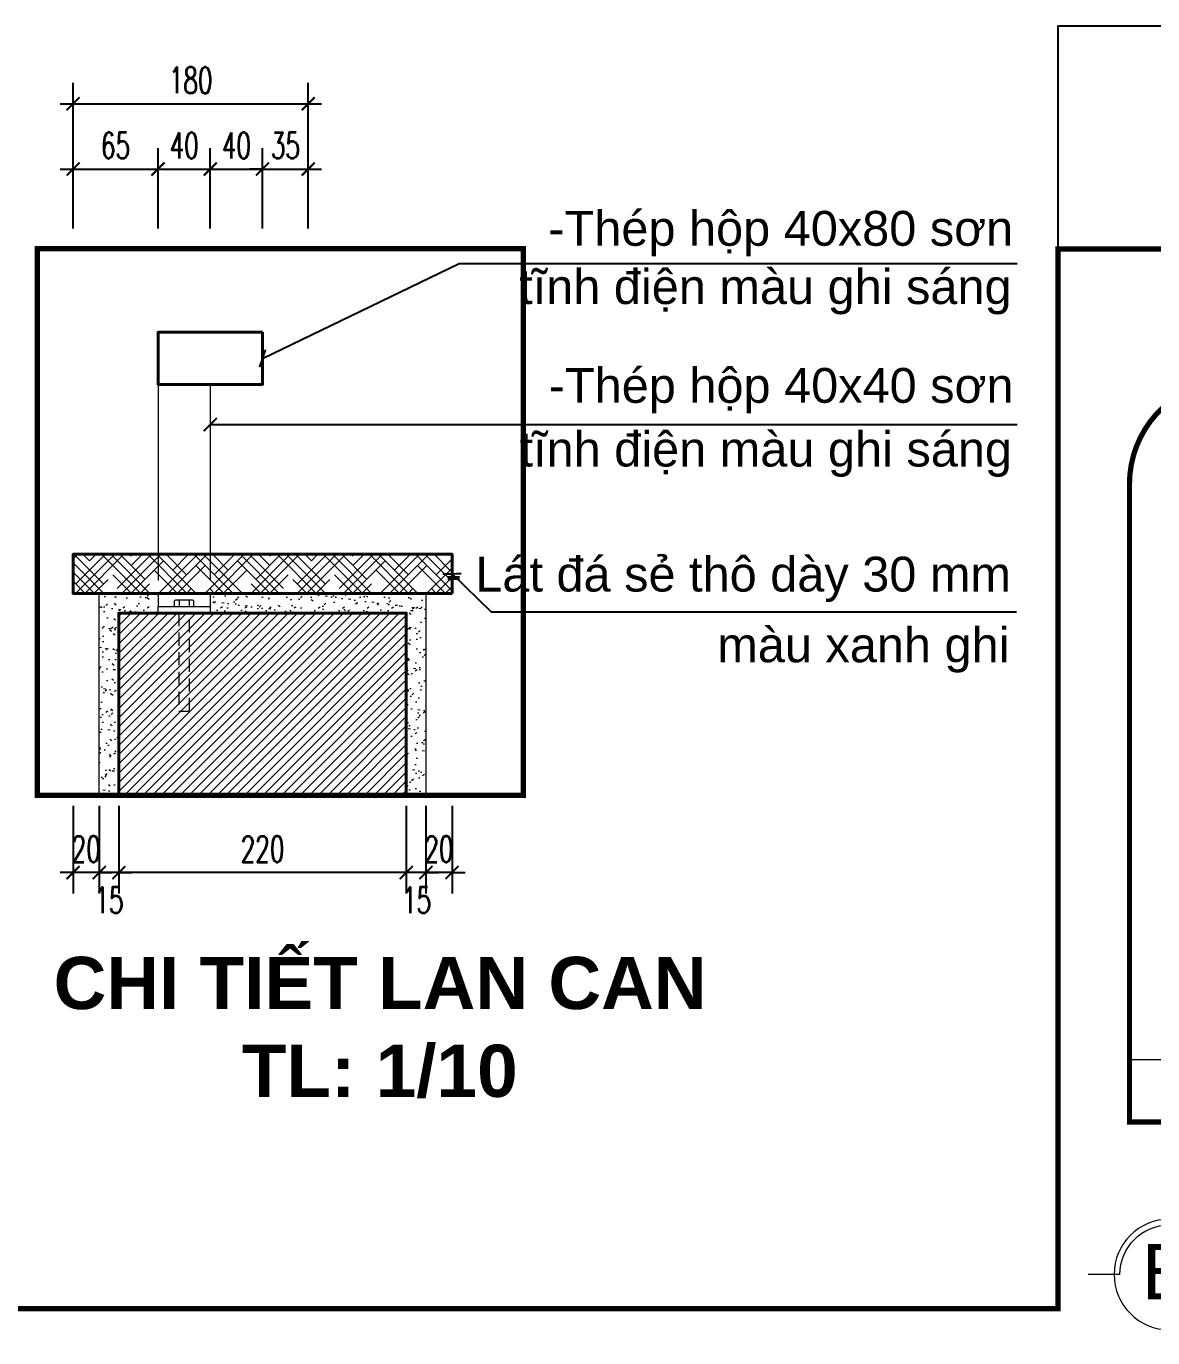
# Model space of a CAD drawing. Header units: millimetres. Extents: x -229618 to 2906, y -178063 to 96806.
# Drawn here: x -80194 to -78039, y -54360 to -51849 of the extents above; entities that cross this region are included whole.
import ezdxf
from ezdxf.enums import TextEntityAlignment as Align

# ---------------------------------------------------------------- set-up
doc = ezdxf.new("R2010")
doc.units = ezdxf.units.MM
doc.header["$LTSCALE"] = 200
doc.header["$MEASUREMENT"] = 0
doc.header["$PDMODE"] = 3
doc.header["$PDSIZE"] = 50
doc.linetypes.add('CENTER2', pattern=[1.125, 0.75, -0.125, 0.125, -0.125])
doc.linetypes.add('DASHED2', pattern=[0.375, 0.25, -0.125])
doc.layers.get('0').update_dxf_attribs({"color": 95, "linetype": 'CONTINUOUS'})
doc.layers.get('DEFPOINTS').update_dxf_attribs({"linetype": 'CONTINUOUS'})
for name, color, linetype, lineweight in [('cat', 1, 'CONTINUOUS', 40), ('hatch', 250, 'CONTINUOUS', 5), ('khuat', 8, 'DASHED2', 15), ('thay', 7, 'CONTINUOUS', 18), ('tim', 18, 'CENTER2', 9)]:
    doc.layers.add(name, color=color, linetype=linetype, lineweight=lineweight)
doc.layers.add('DIM', color=251, linetype='CONTINUOUS')
doc.layers.add('TEXT', color=33, linetype='CONTINUOUS')
doc.styles.add('Aria H B iso', font='Vharialb_0.ttf')
doc.styles.add('Aria H iso', font='Vharial_0.ttf')
doc.styles.add('Arial iso', font='vnarial_0.ttf')
doc.styles.add('Scale', font='vnsimli.shx', dxfattribs={"width": 0.65, "bigfont": 'bigfont.shx'})
doc.dimstyles.new('Scale', dxfattribs={"dimscale": 75, "dimtxt": 2, "dimasz": 1, "dimexe": 1.6, "dimexo": 0, "dimgap": 0.8, "dimtad": 1, "dimdec": 0, "dimzin": 0, "dimdsep": 46, "dimtxsty": 'Scale', "dimblk": 'ARCHTICK', "dimcen": 0.1, "dimdle": 1, "dimclrd": 256, "dimclre": 256, "dimclrt": 3, "dimadec": 0, "dimazin": 0, "dimtfac": 1, "dimtdec": 0, "dimtix": 1, "dimtmove": 2, "dimatfit": 3, "dimldrblk": 'ARCHTICK', "dimfxl": 0, "dimtolj": 1, "dimtzin": 0, "dimarcsym": 0})

# ---------------------------------------------------------------- blocks, each defined once
blk = doc.blocks.new('*U2625')
at = {"layer": 'thay', "ltscale": 600}
for p, q in [((0, 20), (0, 361)), ((534, -513), (874, -513))]:
    blk.add_line(p, q, dxfattribs=at)
at = {"layer": 'thay', "ltscale": 600, "const_width": 85.2}
blk.add_lwpolyline([(-639, -513, 0.414214), (0, -1152, 0.414214)], format="xyb", dxfattribs=at)
at = {"layer": 'thay', "ltscale": 600}
blk.add_circle((0, -513), 596, dxfattribs=at)
blk.add_arc((0, -513), 534, 0, 90, dxfattribs=at)
at = {"layer": 'TEXT', "linetype": 'Continuous', "style": 'Aria H iso'}
blk.add_attdef('A', text='', height=596, dxfattribs=at).set_placement((0, -781), align=Align.CENTER)
blk = doc.blocks.new('_ArchTick')
at = {"color": 0, "linetype": 'ByBlock', "const_width": 0.15}
blk.add_lwpolyline([(-0.5, -0.5), (0.5, 0.5)], dxfattribs=at)
blk = doc.blocks.new('*D2896')
at = {"layer": 'DEFPOINTS', "color": 0}
for p in [(-79429.8, -53341.2), (-79379.8, -53341.2), (-79429.8, -53469.2)]:
    blk.add_point(p, dxfattribs=at)
at = {"layer": 'DIM', "lineweight": -2}
for p, q in [((-79429.8, -53341.2), (-79429.8, -53509.2)), ((-79379.8, -53341.2), (-79379.8, -53509.2)), ((-79429.8, -53469.2), (-79454.8, -53469.2)), ((-79379.8, -53469.2), (-79429.8, -53469.2)), ((-79379.8, -53469.2), (-79354.8, -53469.2))]:
    blk.add_line(p, q, dxfattribs=at)
at = {"layer": 'DIM', "lineweight": -2, "xscale": 25, "yscale": 25, "zscale": 25}
blk.add_blockref('_ArchTick', (-79429.8, -53469.2), dxfattribs=at)
at = {"layer": 'DIM', "lineweight": -2, "xscale": 25, "yscale": 25, "zscale": 25, "rotation": 180}
blk.add_blockref('_ArchTick', (-79379.8, -53469.2), dxfattribs=at)
at = {"layer": 'DIM', "color": 3, "insert": (-79404.8, -53424.2), "char_height": 50, "attachment_point": 5, "style": 'Scale'}
blk.add_mtext('\\A1;20', dxfattribs=at)
blk = doc.blocks.new('*D2897')
at = {"layer": 'DEFPOINTS', "color": 0}
for p in [(-79467.3, -53341.2), (-79429.8, -53341.2), (-79467.3, -53469.2)]:
    blk.add_point(p, dxfattribs=at)
at = {"layer": 'DIM', "lineweight": -2}
for p, q in [((-79467.3, -53341.2), (-79467.3, -53509.2)), ((-79429.8, -53341.2), (-79429.8, -53509.2)), ((-79467.3, -53469.2), (-79492.3, -53469.2)), ((-79429.8, -53469.2), (-79467.3, -53469.2)), ((-79429.8, -53469.2), (-79404.8, -53469.2))]:
    blk.add_line(p, q, dxfattribs=at)
at = {"layer": 'DIM', "lineweight": -2, "xscale": 25, "yscale": 25, "zscale": 25}
blk.add_blockref('_ArchTick', (-79467.3, -53469.2), dxfattribs=at)
at = {"layer": 'DIM', "lineweight": -2, "xscale": 25, "yscale": 25, "zscale": 25, "rotation": 180}
blk.add_blockref('_ArchTick', (-79429.8, -53469.2), dxfattribs=at)
at = {"layer": 'DIM', "color": 3, "insert": (-79447.4, -53521.9), "char_height": 50, "attachment_point": 5, "style": 'Scale'}
blk.add_mtext('\\A1;15', dxfattribs=at)
blk = doc.blocks.new('*D2898')
at = {"layer": 'DEFPOINTS', "color": 0}
for p in [(-80017.3, -53341.2), (-79467.3, -53341.2), (-80017.3, -53469.2)]:
    blk.add_point(p, dxfattribs=at)
at = {"layer": 'DIM', "lineweight": -2}
for p, q in [((-80017.3, -53341.2), (-80017.3, -53509.2)), ((-79467.3, -53341.2), (-79467.3, -53509.2)), ((-79442.3, -53469.2), (-80042.3, -53469.2))]:
    blk.add_line(p, q, dxfattribs=at)
at = {"layer": 'DIM', "lineweight": -2, "xscale": 25, "yscale": 25, "zscale": 25, "rotation": 180}
blk.add_blockref('_ArchTick', (-80017.3, -53469.2), dxfattribs=at)
at = {"layer": 'DIM', "lineweight": -2, "xscale": 25, "yscale": 25, "zscale": 25}
blk.add_blockref('_ArchTick', (-79467.3, -53469.2), dxfattribs=at)
at = {"layer": 'DIM', "color": 3, "insert": (-79742.3, -53424.2), "char_height": 50, "attachment_point": 5, "style": 'Scale'}
blk.add_mtext('\\A1;220', dxfattribs=at)
blk = doc.blocks.new('*D2899')
at = {"layer": 'DEFPOINTS', "color": 0}
for p in [(-80054.8, -53341.2), (-80017.3, -53341.2), (-80054.8, -53469.2)]:
    blk.add_point(p, dxfattribs=at)
at = {"layer": 'DIM', "lineweight": -2}
for p, q in [((-80054.8, -53341.2), (-80054.8, -53509.2)), ((-80017.3, -53341.2), (-80017.3, -53509.2)), ((-80054.8, -53469.2), (-80079.8, -53469.2)), ((-80017.3, -53469.2), (-80054.8, -53469.2)), ((-80017.3, -53469.2), (-79992.3, -53469.2))]:
    blk.add_line(p, q, dxfattribs=at)
at = {"layer": 'DIM', "lineweight": -2, "xscale": 25, "yscale": 25, "zscale": 25}
blk.add_blockref('_ArchTick', (-80054.8, -53469.2), dxfattribs=at)
at = {"layer": 'DIM', "lineweight": -2, "xscale": 25, "yscale": 25, "zscale": 25, "rotation": 180}
blk.add_blockref('_ArchTick', (-80017.3, -53469.2), dxfattribs=at)
at = {"layer": 'DIM', "color": 3, "insert": (-80036.1, -53521.9), "char_height": 50, "attachment_point": 5, "style": 'Scale'}
blk.add_mtext('\\A1;15', dxfattribs=at)
blk = doc.blocks.new('*D2900')
at = {"layer": 'DEFPOINTS', "color": 0}
for p in [(-80104.8, -53341.2), (-80054.8, -53341.2), (-80104.8, -53469.2)]:
    blk.add_point(p, dxfattribs=at)
at = {"layer": 'DIM', "lineweight": -2}
for p, q in [((-80104.8, -53341.2), (-80104.8, -53509.2)), ((-80054.8, -53341.2), (-80054.8, -53509.2)), ((-80104.8, -53469.2), (-80129.8, -53469.2)), ((-80054.8, -53469.2), (-80104.8, -53469.2)), ((-80054.8, -53469.2), (-80029.8, -53469.2))]:
    blk.add_line(p, q, dxfattribs=at)
at = {"layer": 'DIM', "lineweight": -2, "xscale": 25, "yscale": 25, "zscale": 25}
blk.add_blockref('_ArchTick', (-80104.8, -53469.2), dxfattribs=at)
at = {"layer": 'DIM', "lineweight": -2, "xscale": 25, "yscale": 25, "zscale": 25, "rotation": 180}
blk.add_blockref('_ArchTick', (-80054.8, -53469.2), dxfattribs=at)
at = {"layer": 'DIM', "color": 3, "insert": (-80079.8, -53424.2), "char_height": 50, "attachment_point": 5, "style": 'Scale'}
blk.add_mtext('\\A1;20', dxfattribs=at)
blk = doc.blocks.new('*D2901')
at = {"layer": 'DEFPOINTS', "color": 0}
for p in [(-79942.3, -52122.6), (-80104.8, -52236.2), (-79942.3, -52236.2)]:
    blk.add_point(p, dxfattribs=at)
at = {"layer": 'DIM', "lineweight": -2}
for p, q in [((-80104.8, -52236.2), (-80104.8, -52082.6)), ((-79942.3, -52236.2), (-79942.3, -52082.6)), ((-80129.8, -52122.6), (-79917.3, -52122.6))]:
    blk.add_line(p, q, dxfattribs=at)
at = {"layer": 'DIM', "lineweight": -2, "xscale": 25, "yscale": 25, "zscale": 25, "rotation": 180}
blk.add_blockref('_ArchTick', (-80104.8, -52122.6), dxfattribs=at)
at = {"layer": 'DIM', "lineweight": -2, "xscale": 25, "yscale": 25, "zscale": 25}
blk.add_blockref('_ArchTick', (-79942.3, -52122.6), dxfattribs=at)
at = {"layer": 'DIM', "color": 3, "insert": (-80023.6, -52077.6), "char_height": 50, "attachment_point": 5, "style": 'Scale'}
blk.add_mtext('\\A1;65', dxfattribs=at)
blk = doc.blocks.new('*D2902')
at = {"layer": 'DEFPOINTS', "color": 0}
for p in [(-79842.3, -52122.6), (-79942.3, -52236.2), (-79842.3, -52236.2)]:
    blk.add_point(p, dxfattribs=at)
at = {"layer": 'DIM', "lineweight": -2}
for p, q in [((-79942.3, -52236.2), (-79942.3, -52082.6)), ((-79842.3, -52236.2), (-79842.3, -52082.6)), ((-79967.3, -52122.6), (-79817.3, -52122.6))]:
    blk.add_line(p, q, dxfattribs=at)
at = {"layer": 'DIM', "lineweight": -2, "xscale": 25, "yscale": 25, "zscale": 25, "rotation": 180}
blk.add_blockref('_ArchTick', (-79942.3, -52122.6), dxfattribs=at)
at = {"layer": 'DIM', "lineweight": -2, "xscale": 25, "yscale": 25, "zscale": 25}
blk.add_blockref('_ArchTick', (-79842.3, -52122.6), dxfattribs=at)
at = {"layer": 'DIM', "color": 3, "insert": (-79892.3, -52077.6), "char_height": 50, "attachment_point": 5, "style": 'Scale'}
blk.add_mtext('\\A1;40', dxfattribs=at)
blk = doc.blocks.new('*D2903')
at = {"layer": 'DEFPOINTS', "color": 0}
for p in [(-79742.3, -52122.6), (-79842.3, -52236.2), (-79742.3, -52236.2)]:
    blk.add_point(p, dxfattribs=at)
at = {"layer": 'DIM', "lineweight": -2}
for p, q in [((-79842.3, -52236.2), (-79842.3, -52082.6)), ((-79742.3, -52236.2), (-79742.3, -52082.6)), ((-79867.3, -52122.6), (-79717.3, -52122.6))]:
    blk.add_line(p, q, dxfattribs=at)
at = {"layer": 'DIM', "lineweight": -2, "xscale": 25, "yscale": 25, "zscale": 25, "rotation": 180}
blk.add_blockref('_ArchTick', (-79842.3, -52122.6), dxfattribs=at)
at = {"layer": 'DIM', "lineweight": -2, "xscale": 25, "yscale": 25, "zscale": 25}
blk.add_blockref('_ArchTick', (-79742.3, -52122.6), dxfattribs=at)
at = {"layer": 'DIM', "color": 3, "insert": (-79792.3, -52077.6), "char_height": 50, "attachment_point": 5, "style": 'Scale'}
blk.add_mtext('\\A1;40', dxfattribs=at)
blk = doc.blocks.new('*D2904')
at = {"layer": 'DEFPOINTS', "color": 0}
for p in [(-79654.8, -52122.6), (-79742.3, -52236.2), (-79654.8, -52236.2)]:
    blk.add_point(p, dxfattribs=at)
at = {"layer": 'DIM', "lineweight": -2}
for p, q in [((-79742.3, -52236.2), (-79742.3, -52082.6)), ((-79654.8, -52236.2), (-79654.8, -52082.6)), ((-79742.3, -52122.6), (-79767.3, -52122.6)), ((-79742.3, -52122.6), (-79654.8, -52122.6)), ((-79654.8, -52122.6), (-79629.8, -52122.6))]:
    blk.add_line(p, q, dxfattribs=at)
at = {"layer": 'DIM', "lineweight": -2, "xscale": 25, "yscale": 25, "zscale": 25}
blk.add_blockref('_ArchTick', (-79742.3, -52122.6), dxfattribs=at)
at = {"layer": 'DIM', "lineweight": -2, "xscale": 25, "yscale": 25, "zscale": 25, "rotation": 180}
blk.add_blockref('_ArchTick', (-79654.8, -52122.6), dxfattribs=at)
at = {"layer": 'DIM', "color": 3, "insert": (-79698.6, -52077.6), "char_height": 50, "attachment_point": 5, "style": 'Scale'}
blk.add_mtext('\\A1;35', dxfattribs=at)
blk = doc.blocks.new('*D2905')
at = {"layer": 'DEFPOINTS', "color": 0}
for p in [(-79654.8, -51997.6), (-80104.8, -52236.2), (-79654.8, -52236.2)]:
    blk.add_point(p, dxfattribs=at)
at = {"layer": 'DIM', "lineweight": -2}
for p, q in [((-80104.8, -52236.2), (-80104.8, -51957.6)), ((-79654.8, -52236.2), (-79654.8, -51957.6)), ((-80129.8, -51997.6), (-79629.8, -51997.6))]:
    blk.add_line(p, q, dxfattribs=at)
at = {"layer": 'DIM', "lineweight": -2, "xscale": 25, "yscale": 25, "zscale": 25, "rotation": 180}
blk.add_blockref('_ArchTick', (-80104.8, -51997.6), dxfattribs=at)
at = {"layer": 'DIM', "lineweight": -2, "xscale": 25, "yscale": 25, "zscale": 25}
blk.add_blockref('_ArchTick', (-79654.8, -51997.6), dxfattribs=at)
at = {"layer": 'DIM', "color": 3, "insert": (-79879.8, -51952.6), "char_height": 50, "attachment_point": 5, "style": 'Scale'}
blk.add_mtext('\\A1;180', dxfattribs=at)

msp = doc.modelspace()

# ---------------------------------------------------------------- hatches: boundary and pattern name
at = {"layer": 'hatch'}
h = msp.add_hatch(dxfattribs=at)
h.set_pattern_fill('HOUND', color=256, scale=200, angle=45, style=0)
h.set_pattern_definition([(135, (-829959.975, -162686.35), (-26.5165043, 44.19417382), [200, -100]), (45, (-829959.975, -162686.35), (-26.5165043, -44.19417382), [200, -100])])
h.paths.add_polyline_path([(-79379.8, -52935), (-80104.8, -52935), (-80104.8, -52860), (-79379.8, -52860)])
h = msp.add_hatch(dxfattribs=at)
h.set_pattern_fill('CATTHO', color=256, scale=15, style=0)
h.set_pattern_definition([(142.5, (-154089.62, 10187.227), (0.9449004, 28.9023565), [4.5, -22.8, 0, -25.5, 0, -24.375]), (172.5, (-154089.62, 10187.227), (-26.54665, 42.332191), [4.5, -12.3, 0, -20.55, 0, -7.875]), (212.5, (-154071.17, 10187.227), (-46.712128, 0.084886), [4.5, -7.5, 0, -27, 0, -35.25]), (222.5, (-154071.17, 10187.227), (-45.091899, 13.165133), [4.5, -3.75, 0, -17.7, 0, -20.25])])
h.paths.add_polyline_path([(-79842.3, -52935), (-79429.8, -52935), (-79429.8, -53321.4), (-79467.3, -53321.4), (-79467.3, -52972.5), (-79842.3, -52972.5), (-79842.3, -52960)])
h.paths.add_polyline_path([(-80054.8, -52935), (-79942.3, -52935), (-79942.3, -52960), (-79942.3, -52972.5), (-80017.3, -52972.5), (-80017.3, -53321.4), (-80054.8, -53321.4)])
h = msp.add_hatch(dxfattribs=at)
h.set_pattern_fill('ANSI31', color=256, scale=100, style=0)
h.set_pattern_definition([(45, (9238.146, 4528.038), (-8.8388348, 8.8388348), [])])
h.paths.add_polyline_path([(-80017.3, -52972.5), (-79902.3, -52972.5), (-79902.3, -53160), (-79882.3, -53160), (-79882.3, -52972.5), (-79842.3, -52972.5), (-79467.3, -52972.5), (-79467.3, -53321.4), (-80017.3, -53321.4)])
h.paths.add_polyline_path([(-79902.3, -52972.5), (-79882.3, -52972.5), (-79882.3, -53160), (-79902.3, -53160)], flags=17)

# ---------------------------------------------------------------- linework, layer by layer
at = {"layer": 'cat'}
for points in [[(-79742.3, -52435), (-79742.3, -52535), (-79942.3, -52535), (-79942.3, -52435)], [(-79379.8, -52935), (-80104.8, -52935), (-80104.8, -52860), (-79379.8, -52860)]]:
    msp.add_lwpolyline(points, close=True, dxfattribs=at)
msp.add_lwpolyline([(-79467.3, -53321.4), (-79467.3, -52972.5), (-80017.3, -52972.5), (-80017.3, -53321.4)], dxfattribs=at)
at = {"layer": 'DIM'}
msp.add_lwpolyline([(-75200.6, -51849.3), (-78220.4, -51849.3), (-78220.4, -52275.7), (-75200.6, -52275.7)], close=True, dxfattribs=at)
at = {"layer": 'hatch'}
msp.add_lwpolyline([(-80054.8, -53321.4), (-80054.8, -52935), (-79429.8, -52935), (-79429.8, -53321.4)], dxfattribs=at)
at = {"layer": 'khuat'}
for p, q in [((-79942.3, -52860), (-79942.3, -52960)), ((-79842.3, -52860), (-79842.3, -52960))]:
    msp.add_line(p, q, dxfattribs=at)
at = {"layer": 'khuat', "color": 5, "const_width": 10}
msp.add_lwpolyline([(-75200.6, -52275.7), (-78220.4, -52275.7), (-78220.4, -54304), (-84140.3, -54304)], dxfattribs=at)
msp.add_lwpolyline([(-79243.5, -52275.1), (-80173.1, -52275.1), (-80173.1, -53321.4), (-79243.5, -53321.4)], close=True, dxfattribs=at)
msp.add_lwpolyline([(-75757.6, -53946.8), (-78083.6, -53946.8), (-78083.6, -52725.6, -0.414214), (-77883.6, -52525.6), (-75557.6, -52525.6), (-75557.6, -53746.8, -0.414214)], format="xyb", close=True, dxfattribs=at)
at = {"layer": 'khuat', "ltscale": 0.5}
msp.add_lwpolyline([(-79902.3, -53160), (-79882.3, -53160), (-79882.3, -52972.5), (-79902.3, -52972.5)], close=True, dxfattribs=at)
at = {"layer": 'thay'}
for p, q in [((-79942.3, -52535), (-79942.3, -52860)), ((-79842.3, -52535), (-79842.3, -52860)), ((-79911.1, -52950), (-79911.1, -52960)), ((-79911.1, -52960), (-79873.6, -52960)), ((-79876.1, -52947.5), (-79908.6, -52947.5)), ((-79901.7, -52950), (-79901.7, -52960)), ((-79882.9, -52950), (-79882.9, -52960)), ((-79873.6, -52960), (-79873.6, -52950))]:
    msp.add_line(p, q, dxfattribs=at)
msp.add_lwpolyline([(-79842.3, -52972.5), (-79942.3, -52972.5), (-79942.3, -52960), (-79842.3, -52960)], close=True, dxfattribs=at)
for centre, start, end in [((-79908.6, -52950), 90, 180), ((-79904.2, -52950), 0, 90), ((-79899.2, -52950), 90, 180), ((-79885.4, -52950), 0, 90), ((-79880.5, -52950), 90, 180), ((-79876.1, -52950), 0, 90)]:
    msp.add_arc(centre, 2.49, start, end, dxfattribs=at)
at = {"layer": 'tim'}
msp.add_line((-78083.6, -53827.2), (-75574.4, -53827.2), dxfattribs=at)

# ---------------------------------------------------------------- block references
at = {"layer": 'hatch'}
ref = msp.add_blockref('*U2625', (-78006.9, -54147.2), dxfattribs=dict(at, xscale=-0.177800000004936, yscale=0.177800000004936, zscale=0.1778))
ref.add_attrib('A', 'e', dxfattribs={"layer": 'TEXT', "linetype": 'Continuous', "height": 106, "style": 'Aria H iso'}).set_placement((-78010.7, -54286.1), align=Align.CENTER)

# ---------------------------------------------------------------- texts
at = {"layer": 'TEXT', "style": 'Arial iso'}
for s, p in [('-ThÐp hép 40x80 s¬n', (-79195.5, -52269.5)), ('tÜnh ®iÖn mµu ghi s¸ng', (-79251.3, -52381)), ('-ThÐp hép 40x40 s¬n', (-79194.8, -52570.1)), ('tÜnh ®iÖn mµu ghi s¸ng', (-79250.6, -52692)), ('- L¸t ®¸ sÎ th« dµy 30 mm', (-79392.1, -52931.3)), ('mµu xanh ghi', (-78872.3, -53066.6))]:
    msp.add_text(s, height=66.667, dxfattribs=at).set_placement(p)
at = {"layer": 'TEXT', "style": 'Aria H B iso'}
for s, p in [('chi tiÕt lan can', (-79517.4, -53730.5)), ('tl: 1/10', (-79518, -53898.6))]:
    msp.add_text(s, height=100, dxfattribs=at).set_placement(p, align=Align.CENTER)

# ---------------------------------------------------------------- dimensions: what is measured, and where the dimension line sits
at = {"layer": 'DIM'}
for base, p1, p2, picture, middle in [((-79654.8, -51997.6), (-80104.8, -52236.2), (-79654.8, -52236.2), '*D2905', (-79879.8, -51952.6)), ((-79942.3, -52122.6), (-80104.8, -52236.2), (-79942.3, -52236.2), '*D2901', (-80023.6, -52077.6)), ((-79842.3, -52122.6), (-79942.3, -52236.2), (-79842.3, -52236.2), '*D2902', (-79892.3, -52077.6)), ((-79742.3, -52122.6), (-79842.3, -52236.2), (-79742.3, -52236.2), '*D2903', (-79792.3, -52077.6)), ((-79654.8, -52122.6), (-79742.3, -52236.2), (-79654.8, -52236.2), '*D2904', (-79698.6, -52077.6)), ((-80104.8, -53469.2), (-80054.8, -53341.2), (-80104.8, -53341.2), '*D2900', (-80079.8, -53424.2)), ((-80017.3, -53469.2), (-79467.3, -53341.2), (-80017.3, -53341.2), '*D2898', (-79742.3, -53424.2)), ((-79429.8, -53469.2), (-79379.8, -53341.2), (-79429.8, -53341.2), '*D2896', (-79404.8, -53424.2))]:
    dim = msp.add_linear_dim(base=base, p1=p1, p2=p2, angle=180, dimstyle='Scale', override={"dimscale": 25, "dimlfac": 0.4}, dxfattribs=at)
    dim.commit()
    dim.dimension.update_dxf_attribs({"geometry": picture, "text_midpoint": middle})
for base, p1, p2, picture, middle in [((-80054.8, -53469.2), (-80017.3, -53341.2), (-80054.8, -53341.2), '*D2899', (-80036.1, -53521.9)), ((-79467.3, -53469.2), (-79429.8, -53341.2), (-79467.3, -53341.2), '*D2897', (-79447.4, -53521.9))]:
    dim = msp.add_linear_dim(base=base, p1=p1, p2=p2, angle=180, dimstyle='Scale', override={"dimscale": 25, "dimlfac": 0.4}, dxfattribs=at)
    dim.commit()
    dim.dimension.update_dxf_attribs({"geometry": picture, "text_midpoint": middle, "dimtype": 160})

# ---------------------------------------------------------------- leaders
for points in [[(-79742.3, -52485), (-79366.1, -52303.4), (-78298.2, -52303.4)], [(-79842.3, -52611.9), (-79466.1, -52611.9), (-78298.4, -52611.9)], [(-79379.8, -52897.5), (-79305, -52970), (-78299.9, -52970)]]:
    msp.add_leader(points, dimstyle='Scale', override={"dimscale": 25, "dimlfac": 0.4}, dxfattribs=at)

doc.saveas('drawing.dxf')
